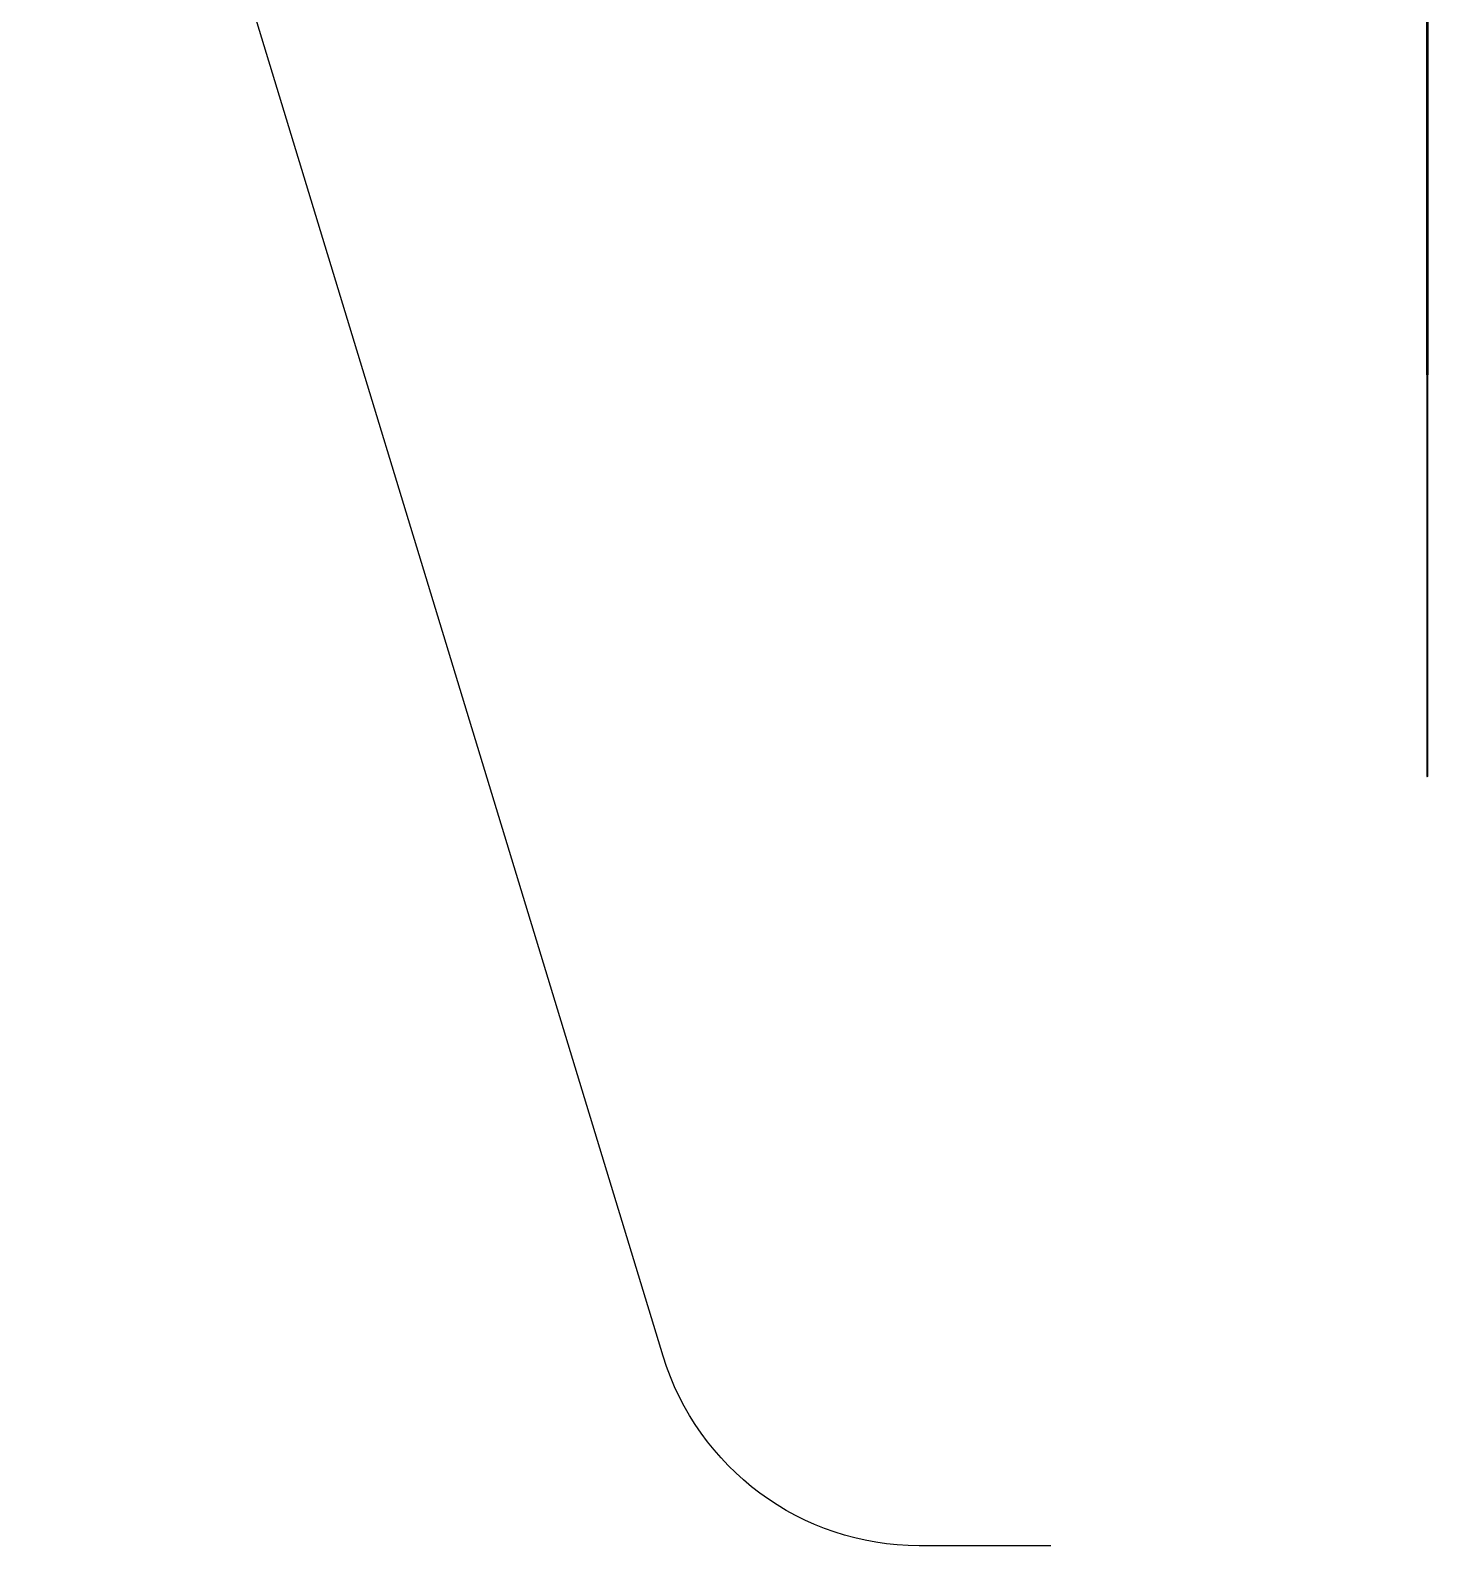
# Model space of a CAD drawing. Header units: metres. Extents: x 0.1 to 41.9, y 0.9 to 39.
# Drawn here: x 37.887 to 39.479, y 12.123 to 13.849 of the extents above; entities that cross this region are included whole.
import ezdxf

# ---------------------------------------------------------------- set-up
doc = ezdxf.new("R2010")
doc.units = ezdxf.units.M
doc.layers.add('BSA_BRANCH_AXIS', color=5, linetype='Continuous')
doc.layers.add('BSA_MATERIAL_SECTION', color=7, linetype='Continuous')

msp = doc.modelspace()

# ---------------------------------------------------------------- linework, layer by layer
at = {"layer": 'BSA_BRANCH_AXIS'}
msp.add_lwpolyline([(39.0498, 12.1226), (38.8998, 12.1226, -0.330046), (38.6082, 12.3386), (37.9759, 14.4148), (37.8871, 14.7064)], format="xyb", dxfattribs=at)
at = {"layer": 'BSA_MATERIAL_SECTION'}
for p, q in [((39.4784, 13.4561), (39.4784, 13.9133)), ((39.4792, 13.9133), (39.4792, 13.4561)), ((39.4784, 13.4561), (39.4784, 12.9989)), ((39.4792, 12.9989), (39.4792, 13.4561)), ((39.4784, 12.9989), (39.4788, 12.9989)), ((39.4792, 12.9989), (39.4788, 12.9989))]:
    msp.add_line(p, q, dxfattribs=at)

doc.saveas('drawing.dxf')
